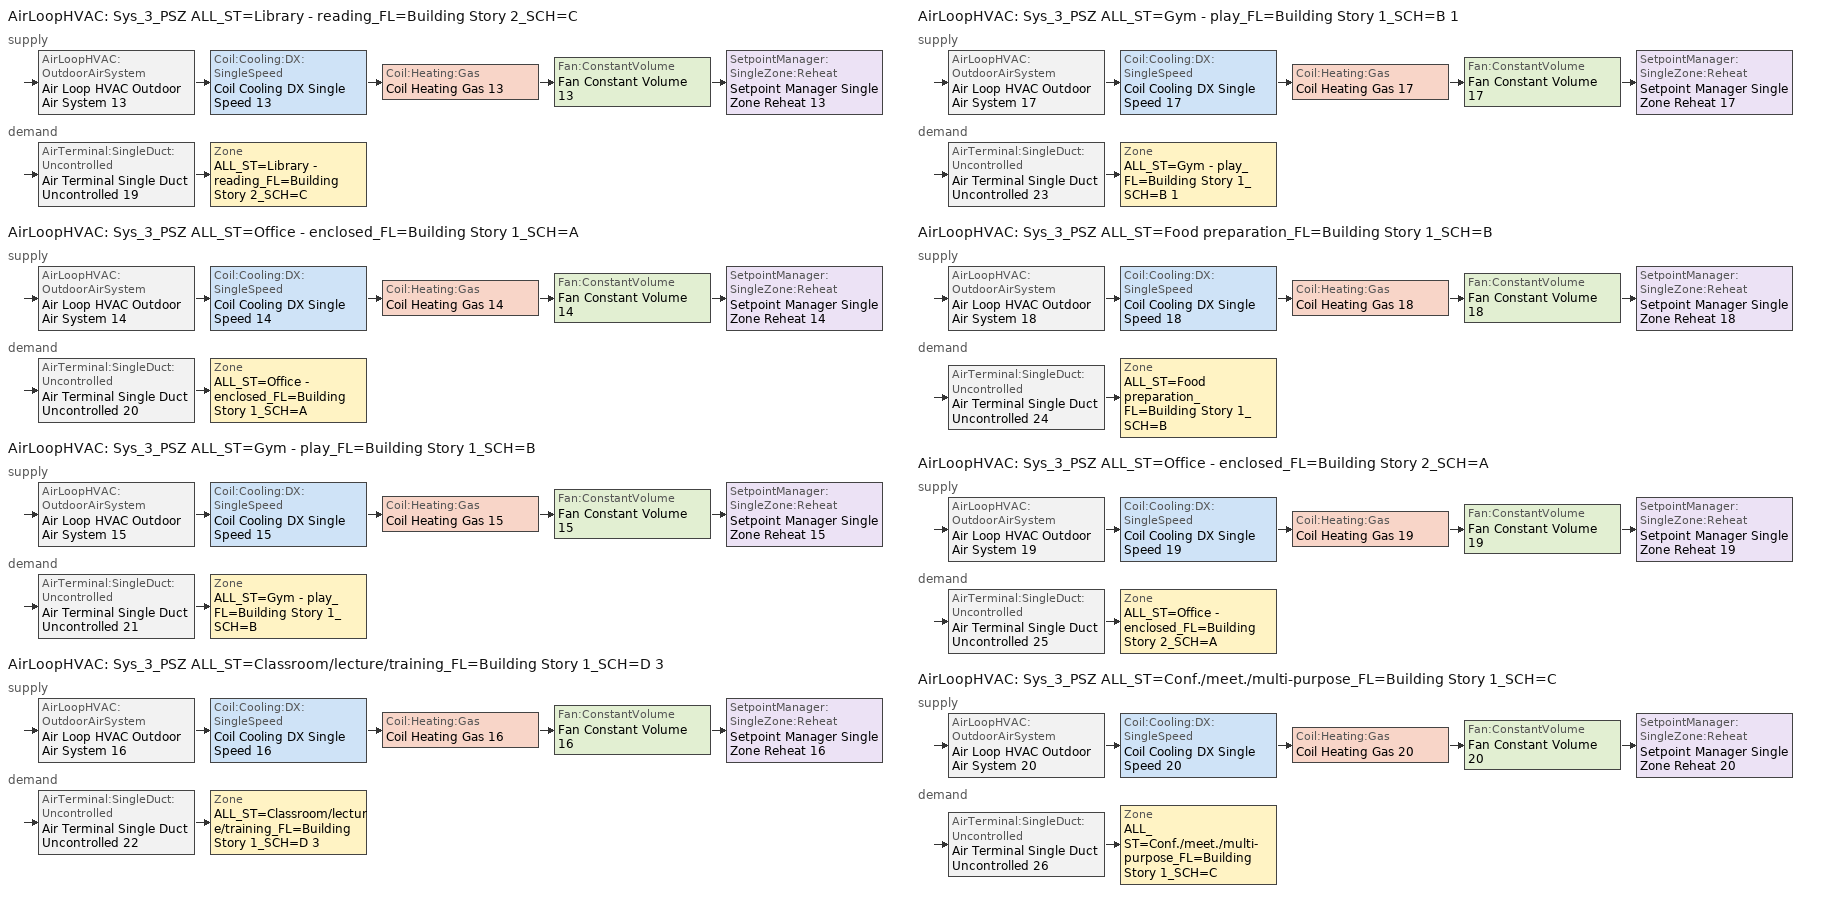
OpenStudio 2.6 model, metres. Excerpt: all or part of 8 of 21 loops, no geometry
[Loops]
AirLoopHVAC 'Sys_3_PSZ ALL_ST=Library - reading_FL=Building Story 2_SCH=C'
 supply: AirLoopHVAC:OutdoorAirSystem 'Air Loop HVAC Outdoor Air System 13' > Coil:Cooling:DX:SingleSpeed 'Coil Cooling DX Single Speed 13' > Coil:Heating:Gas 'Coil Heating Gas 13' > Fan:ConstantVolume 'Fan Constant Volume 13' > SetpointManager:SingleZone:Reheat 'Setpoint Manager Single Zone Reheat 13'
 demand: AirTerminal:SingleDuct:Uncontrolled 'Air Terminal Single Duct Uncontrolled 19' > Zone 'ALL_ST=Library - reading_FL=Building Story 2_SCH=C'
AirLoopHVAC 'Sys_3_PSZ ALL_ST=Office - enclosed_FL=Building Story 1_SCH=A'
 supply: AirLoopHVAC:OutdoorAirSystem 'Air Loop HVAC Outdoor Air System 14' > Coil:Cooling:DX:SingleSpeed 'Coil Cooling DX Single Speed 14' > Coil:Heating:Gas 'Coil Heating Gas 14' > Fan:ConstantVolume 'Fan Constant Volume 14' > SetpointManager:SingleZone:Reheat 'Setpoint Manager Single Zone Reheat 14'
 demand: AirTerminal:SingleDuct:Uncontrolled 'Air Terminal Single Duct Uncontrolled 20' > Zone 'ALL_ST=Office - enclosed_FL=Building Story 1_SCH=A'
AirLoopHVAC 'Sys_3_PSZ ALL_ST=Gym - play_FL=Building Story 1_SCH=B'
 supply: AirLoopHVAC:OutdoorAirSystem 'Air Loop HVAC Outdoor Air System 15' > Coil:Cooling:DX:SingleSpeed 'Coil Cooling DX Single Speed 15' > Coil:Heating:Gas 'Coil Heating Gas 15' > Fan:ConstantVolume 'Fan Constant Volume 15' > SetpointManager:SingleZone:Reheat 'Setpoint Manager Single Zone Reheat 15'
 demand: AirTerminal:SingleDuct:Uncontrolled 'Air Terminal Single Duct Uncontrolled 21' > Zone 'ALL_ST=Gym - play_FL=Building Story 1_SCH=B'
AirLoopHVAC 'Sys_3_PSZ ALL_ST=Classroom/lecture/training_FL=Building Story 1_SCH=D 3'
 supply: AirLoopHVAC:OutdoorAirSystem 'Air Loop HVAC Outdoor Air System 16' > Coil:Cooling:DX:SingleSpeed 'Coil Cooling DX Single Speed 16' > Coil:Heating:Gas 'Coil Heating Gas 16' > Fan:ConstantVolume 'Fan Constant Volume 16' > SetpointManager:SingleZone:Reheat 'Setpoint Manager Single Zone Reheat 16'
 demand: AirTerminal:SingleDuct:Uncontrolled 'Air Terminal Single Duct Uncontrolled 22' > Zone 'ALL_ST=Classroom/lecture/training_FL=Building Story 1_SCH=D 3'
AirLoopHVAC 'Sys_3_PSZ ALL_ST=Gym - play_FL=Building Story 1_SCH=B 1'
 supply: AirLoopHVAC:OutdoorAirSystem 'Air Loop HVAC Outdoor Air System 17' > Coil:Cooling:DX:SingleSpeed 'Coil Cooling DX Single Speed 17' > Coil:Heating:Gas 'Coil Heating Gas 17' > Fan:ConstantVolume 'Fan Constant Volume 17' > SetpointManager:SingleZone:Reheat 'Setpoint Manager Single Zone Reheat 17'
 demand: AirTerminal:SingleDuct:Uncontrolled 'Air Terminal Single Duct Uncontrolled 23' > Zone 'ALL_ST=Gym - play_FL=Building Story 1_SCH=B 1'
AirLoopHVAC 'Sys_3_PSZ ALL_ST=Food preparation_FL=Building Story 1_SCH=B'
 supply: AirLoopHVAC:OutdoorAirSystem 'Air Loop HVAC Outdoor Air System 18' > Coil:Cooling:DX:SingleSpeed 'Coil Cooling DX Single Speed 18' > Coil:Heating:Gas 'Coil Heating Gas 18' > Fan:ConstantVolume 'Fan Constant Volume 18' > SetpointManager:SingleZone:Reheat 'Setpoint Manager Single Zone Reheat 18'
 demand: AirTerminal:SingleDuct:Uncontrolled 'Air Terminal Single Duct Uncontrolled 24' > Zone 'ALL_ST=Food preparation_FL=Building Story 1_SCH=B'
AirLoopHVAC 'Sys_3_PSZ ALL_ST=Office - enclosed_FL=Building Story 2_SCH=A'
 supply: AirLoopHVAC:OutdoorAirSystem 'Air Loop HVAC Outdoor Air System 19' > Coil:Cooling:DX:SingleSpeed 'Coil Cooling DX Single Speed 19' > Coil:Heating:Gas 'Coil Heating Gas 19' > Fan:ConstantVolume 'Fan Constant Volume 19' > SetpointManager:SingleZone:Reheat 'Setpoint Manager Single Zone Reheat 19'
 demand: AirTerminal:SingleDuct:Uncontrolled 'Air Terminal Single Duct Uncontrolled 25' > Zone 'ALL_ST=Office - enclosed_FL=Building Story 2_SCH=A'
AirLoopHVAC 'Sys_3_PSZ ALL_ST=Conf./meet./multi-purpose_FL=Building Story 1_SCH=C'
 supply: AirLoopHVAC:OutdoorAirSystem 'Air Loop HVAC Outdoor Air System 20' > Coil:Cooling:DX:SingleSpeed 'Coil Cooling DX Single Speed 20' > Coil:Heating:Gas 'Coil Heating Gas 20' > Fan:ConstantVolume 'Fan Constant Volume 20' > SetpointManager:SingleZone:Reheat 'Setpoint Manager Single Zone Reheat 20'
 demand: AirTerminal:SingleDuct:Uncontrolled 'Air Terminal Single Duct Uncontrolled 26' > Zone 'ALL_ST=Conf./meet./multi-purpose_FL=Building Story 1_SCH=C'
[Sizing:Zone] Zone Cooling Design Supply Air Temperature Input Method=SupplyAirTemperature; Zone Cooling Design Supply Air Temperature {C}=13; Zone Cooling Design Supply Air Temperature Difference {deltaC}=11.11; Zone Heating Design Supply Air Temperature Input Method=SupplyAirTemperature; Zone Heating Design Supply Air Temperature {C}=43; Zone Heating Design Supply Air Temperature Difference {deltaC}=11.11; Zone Cooling Design Supply Air Humidity Ratio {kg-H2O/kg-air}=0.0085; Zone Heating Design Supply Air Humidity Ratio {kg-H2O/kg-air}=0.008; Zone Heating Sizing Factor=1.3; Zone Cooling Sizing Factor=1.1; Cooling Design Air Flow Method=DesignDay; Heating Design Air Flow Method=DesignDay; Account for Dedicated Outdoor Air System=No; Dedicated Outdoor Air System Control Strategy=NeutralSupplyAir; Dedicated Outdoor Air Low Setpoint Temperature for Design {C}=autosize; Dedicated Outdoor Air High Setpoint Temperature for Design {C}=autosize
ALL_ST=Library - reading_FL=Building Story 2_SCH=C; ALL_ST=Office - enclosed_FL=Building Story 1_SCH=A; ALL_ST=Gym - play_FL=Building Story 1_SCH=B; ALL_ST=Classroom/lecture/training_FL=Building Story 1_SCH=D 3; ALL_ST=Gym - play_FL=Building Story 1_SCH=B 1; ALL_ST=Food preparation_FL=Building Story 1_SCH=B; ALL_ST=Office - enclosed_FL=Building Story 2_SCH=A; ALL_ST=Conf./meet./multi-purpose_FL=Building Story 1_SCH=C
[Zone equipment]
ALL_ST=Library - reading_FL=Building Story 2_SCH=C: Air Terminal Single Duct Uncontrolled 19, Zone HVAC Baseboard Convective Water 19
ALL_ST=Office - enclosed_FL=Building Story 1_SCH=A: Air Terminal Single Duct Uncontrolled 20, Zone HVAC Baseboard Convective Water 20
ALL_ST=Gym - play_FL=Building Story 1_SCH=B: Air Terminal Single Duct Uncontrolled 21, Zone HVAC Baseboard Convective Water 21
ALL_ST=Classroom/lecture/training_FL=Building Story 1_SCH=D 3: Air Terminal Single Duct Uncontrolled 22, Zone HVAC Baseboard Convective Water 22
ALL_ST=Gym - play_FL=Building Story 1_SCH=B 1: Air Terminal Single Duct Uncontrolled 23, Zone HVAC Baseboard Convective Water 23
ALL_ST=Food preparation_FL=Building Story 1_SCH=B: Air Terminal Single Duct Uncontrolled 24, Zone HVAC Baseboard Convective Water 24
ALL_ST=Office - enclosed_FL=Building Story 2_SCH=A: Air Terminal Single Duct Uncontrolled 25, Zone HVAC Baseboard Convective Water 25
ALL_ST=Conf./meet./multi-purpose_FL=Building Story 1_SCH=C: Air Terminal Single Duct Uncontrolled 26, Zone HVAC Baseboard Convective Water 26
[AirLoopHVAC] Availability Schedule=Always On Discrete; Design Supply Air Flow Rate {m3/s}=AutoSize
Sys_3_PSZ ALL_ST=Library - reading_FL=Building Story 2_SCH=C; Sys_3_PSZ ALL_ST=Office - enclosed_FL=Building Story 1_SCH=A; Sys_3_PSZ ALL_ST=Gym - play_FL=Building Story 1_SCH=B; Sys_3_PSZ ALL_ST=Classroom/lecture/training_FL=Building Story 1_SCH=D 3; Sys_3_PSZ ALL_ST=Gym - play_FL=Building Story 1_SCH=B 1; Sys_3_PSZ ALL_ST=Food preparation_FL=Building Story 1_SCH=B; Sys_3_PSZ ALL_ST=Office - enclosed_FL=Building Story 2_SCH=A; Sys_3_PSZ ALL_ST=Conf./meet./multi-purpose_FL=Building Story 1_SCH=C
[Sizing:System] Type of Load to Size On=Sensible; Design Outdoor Air Flow Rate {m3/s}=Autosize; Minimum System Air Flow Ratio=1; Preheat Design Temperature {C}=7; Preheat Design Humidity Ratio {kg-H2O/kg-Air}=0.008; Precool Design Temperature {C}=13; Precool Design Humidity Ratio {kg-H2O/kg-Air}=0.008; Central Cooling Design Supply Air Temperature {C}=13; Central Heating Design Supply Air Temperature {C}=43; Sizing Option=NonCoincident; 100% Outdoor Air in Cooling=No; 100% Outdoor Air in Heating=No; Central Cooling Design Supply Air Humidity Ratio {kg-H2O/kg-Air}=0.0085; Central Heating Design Supply Air Humidity Ratio {kg-H2O/kg-Air}=0.008; Cooling Design Air Flow Method=DesignDay; Cooling Design Air Flow Rate {m3/s}=0; Heating Design Air Flow Method=DesignDay; Heating Design Air Flow Rate {m3/s}=0; System Outdoor Air Method=ZoneSum; Zone Maximum Outdoor Air Fraction=1; Cooling Supply Air Flow Rate Per Floor Area {m3/s-m2}=0.00996765; Cooling Fraction of Autosized Cooling Supply Air Flow Rate=1; Cooling Supply Air Flow Rate Per Unit Cooling Capacity {m3/s-W}=3.94755e-05; Heating Supply Air Flow Rate Per Floor Area {m3/s-m2}=0.00996765; Heating Fraction of Autosized Heating Supply Air Flow Rate=1; Heating Fraction of Autosized Cooling Supply Air Flow Rate=1; Heating Supply Air Flow Rate Per Unit Heating Capacity {m3/s-W}=3.15882e-05; Cooling Design Capacity Method=CoolingDesignCapacity; Cooling Design Capacity {W}=autosize; Cooling Design Capacity Per Floor Area {W/m2}=234.7; Fraction of Autosized Cooling Design Capacity=1; Heating Design Capacity Method=HeatingDesignCapacity; Heating Design Capacity {W}=autosize; Heating Design Capacity Per Floor Area {W/m2}=157; Fraction of Autosized Heating Design Capacity=1; Central Cooling Capacity Control Method=OnOff
Sys_3_PSZ ALL_ST=Library - reading_FL=Building Story 2_SCH=C; Sys_3_PSZ ALL_ST=Office - enclosed_FL=Building Story 1_SCH=A; Sys_3_PSZ ALL_ST=Gym - play_FL=Building Story 1_SCH=B; Sys_3_PSZ ALL_ST=Classroom/lecture/training_FL=Building Story 1_SCH=D 3; Sys_3_PSZ ALL_ST=Gym - play_FL=Building Story 1_SCH=B 1; Sys_3_PSZ ALL_ST=Food preparation_FL=Building Story 1_SCH=B; Sys_3_PSZ ALL_ST=Office - enclosed_FL=Building Story 2_SCH=A; Sys_3_PSZ ALL_ST=Conf./meet./multi-purpose_FL=Building Story 1_SCH=C
[Fan:ConstantVolume] Availability Schedule=Always On Discrete; Maximum Flow Rate {m3/s}=AutoSize
Fan Constant Volume 13; Fan Constant Volume 14; Fan Constant Volume 15; Fan Constant Volume 16; Fan Constant Volume 17; Fan Constant Volume 18; Fan Constant Volume 19; Fan Constant Volume 20
[Coil:Heating:Gas] Availability Schedule=Always On Discrete; Gas Burner Efficiency=0.8; Nominal Capacity {W}=AutoSize; Parasitic Electric Load {W}=0; Parasitic Gas Load {W}=0
Coil Heating Gas 13; Coil Heating Gas 14; Coil Heating Gas 15; Coil Heating Gas 16; Coil Heating Gas 17; Coil Heating Gas 18; Coil Heating Gas 19; Coil Heating Gas 20
[Coil:Cooling:DX:SingleSpeed] Availability Schedule=Always On Discrete; Rated Total Cooling Capacity {W}=autosize; Rated Sensible Heat Ratio=autosize; Rated COP {W/W}=3; Rated Air Flow Rate {m3/s}=autosize; Rated Evaporator Fan Power Per Volume Flow Rate {W/(m3/s)}=773.3; Condenser Type=AirCooled; Evaporative Condenser Effectiveness=0; Evaporative Condenser Air Flow Rate {m3/s}=Autosize; Evaporative Condenser Pump Rated Power Consumption {W}=Autosize; Crankcase Heater Capacity {W}=0; Maximum Outdoor Dry-Bulb Temperature for Crankcase Heater Operation {C}=0; Basin Heater Capacity {W/K}=0; Basin Heater Setpoint Temperature {C}=10
Name | Total Cooling Capacity Function of Temperature Curve | Total Cooling Capacity Function of Flow Fraction Curve | Energy Input Ratio Function of Temperature Curve | Energy Input Ratio Function of Flow Fraction Curve | Part Load Fraction Correlation Curve
Coil Cooling DX Single Speed 13 | Curve Biquadratic 25 | Curve Quadratic 35 | Curve Biquadratic 26 | Curve Quadratic 36 | Curve Quadratic 37
Coil Cooling DX Single Speed 14 | Curve Biquadratic 27 | Curve Quadratic 38 | Curve Biquadratic 28 | Curve Quadratic 39 | Curve Quadratic 40
Coil Cooling DX Single Speed 15 | Curve Biquadratic 29 | Curve Quadratic 41 | Curve Biquadratic 30 | Curve Quadratic 42 | Curve Quadratic 43
Coil Cooling DX Single Speed 16 | Curve Biquadratic 31 | Curve Quadratic 44 | Curve Biquadratic 32 | Curve Quadratic 45 | Curve Quadratic 46
Coil Cooling DX Single Speed 17 | Curve Biquadratic 33 | Curve Quadratic 47 | Curve Biquadratic 34 | Curve Quadratic 48 | Curve Quadratic 49
Coil Cooling DX Single Speed 18 | Curve Biquadratic 35 | Curve Quadratic 50 | Curve Biquadratic 36 | Curve Quadratic 51 | Curve Quadratic 52
Coil Cooling DX Single Speed 19 | Curve Biquadratic 37 | Curve Quadratic 53 | Curve Biquadratic 38 | Curve Quadratic 54 | Curve Quadratic 55
Coil Cooling DX Single Speed 20 | Curve Biquadratic 39 | Curve Quadratic 56 | Curve Biquadratic 40 | Curve Quadratic 57 | Curve Quadratic 58
[Controller:OutdoorAir] Minimum Outdoor Air Flow Rate {m3/s}=autosize; Maximum Outdoor Air Flow Rate {m3/s}=Autosize; Economizer Control Type=NoEconomizer; Economizer Control Action Type=ModulateFlow; Economizer Maximum Limit Dry-Bulb Temperature {C}=28; Economizer Maximum Limit Enthalpy {J/kg}=64000; Economizer Minimum Limit Dry-Bulb Temperature {C}=-100; Lockout Type=NoLockout; Minimum Limit Type=FixedMinimum; High Humidity Control=No; Heat Recovery Bypass Control Type=BypassWhenWithinEconomizerLimits
Name | Controller Mechanical Ventilation
Controller Outdoor Air 13 | Controller Mechanical Ventilation 13
Controller Outdoor Air 14 | Controller Mechanical Ventilation 14
Controller Outdoor Air 15 | Controller Mechanical Ventilation 15
Controller Outdoor Air 16 | Controller Mechanical Ventilation 16
Controller Outdoor Air 17 | Controller Mechanical Ventilation 17
Controller Outdoor Air 18 | Controller Mechanical Ventilation 18
Controller Outdoor Air 19 | Controller Mechanical Ventilation 19
Controller Outdoor Air 20 | Controller Mechanical Ventilation 20
[Controller:MechanicalVentilation] Availability Schedule=Always On Discrete; System Outdoor Air Method=ZoneSum
Controller Mechanical Ventilation 13; Controller Mechanical Ventilation 14; Controller Mechanical Ventilation 15; Controller Mechanical Ventilation 16; Controller Mechanical Ventilation 17; Controller Mechanical Ventilation 18; Controller Mechanical Ventilation 19; Controller Mechanical Ventilation 20
[AirLoopHVAC:OutdoorAirSystem]
Name | Controller
Air Loop HVAC Outdoor Air System 13 | Controller Outdoor Air 13
Air Loop HVAC Outdoor Air System 14 | Controller Outdoor Air 14
Air Loop HVAC Outdoor Air System 15 | Controller Outdoor Air 15
Air Loop HVAC Outdoor Air System 16 | Controller Outdoor Air 16
Air Loop HVAC Outdoor Air System 17 | Controller Outdoor Air 17
Air Loop HVAC Outdoor Air System 18 | Controller Outdoor Air 18
Air Loop HVAC Outdoor Air System 19 | Controller Outdoor Air 19
Air Loop HVAC Outdoor Air System 20 | Controller Outdoor Air 20
[SetpointManager:SingleZone:Reheat] Minimum Supply Air Temperature {C}=13; Maximum Supply Air Temperature {C}=43
Name | Control Zone
Setpoint Manager Single Zone Reheat 13 | ALL_ST=Library - reading_FL=Building Story 2_SCH=C
Setpoint Manager Single Zone Reheat 14 | ALL_ST=Office - enclosed_FL=Building Story 1_SCH=A
Setpoint Manager Single Zone Reheat 15 | ALL_ST=Gym - play_FL=Building Story 1_SCH=B
Setpoint Manager Single Zone Reheat 16 | ALL_ST=Classroom/lecture/training_FL=Building Story 1_SCH=D 3
Setpoint Manager Single Zone Reheat 17 | ALL_ST=Gym - play_FL=Building Story 1_SCH=B 1
Setpoint Manager Single Zone Reheat 18 | ALL_ST=Food preparation_FL=Building Story 1_SCH=B
Setpoint Manager Single Zone Reheat 19 | ALL_ST=Office - enclosed_FL=Building Story 2_SCH=A
Setpoint Manager Single Zone Reheat 20 | ALL_ST=Conf./meet./multi-purpose_FL=Building Story 1_SCH=C
[AirTerminal:SingleDuct:Uncontrolled] Availability Schedule=Always On Discrete; Maximum Air Flow Rate {m3/s}=AutoSize
Air Terminal Single Duct Uncontrolled 19; Air Terminal Single Duct Uncontrolled 20; Air Terminal Single Duct Uncontrolled 21; Air Terminal Single Duct Uncontrolled 22; Air Terminal Single Duct Uncontrolled 23; Air Terminal Single Duct Uncontrolled 24; Air Terminal Single Duct Uncontrolled 25; Air Terminal Single Duct Uncontrolled 26
[Schedule:Constant]
Always On Discrete: Value=1
[Curve:Biquadratic] Minimum Value of x=17; Maximum Value of x=22; Minimum Value of y=13; Maximum Value of y=46
Name | Coefficient1 Constant | Coefficient2 x | Coefficient3 x**2 | Coefficient4 y | Coefficient5 y**2 | Coefficient6 x*y
Curve Biquadratic 25; Curve Biquadratic 27; Curve Biquadratic 29; Curve Biquadratic 31; Curve Biquadratic 33; Curve Biquadratic 35; Curve Biquadratic 37; Curve Biquadratic 39 | 0.942588 | 0.00954335 | 0.00068377 | -0.0110427 | 5.249e-06 | -9.72e-06
Curve Biquadratic 26; Curve Biquadratic 28; Curve Biquadratic 30; Curve Biquadratic 32; Curve Biquadratic 34; Curve Biquadratic 36; Curve Biquadratic 38; Curve Biquadratic 40 | 0.342414 | 0.034885 | -0.0006237 | 0.00497722 | 0.000437951 | -0.000728028
[Curve:Quadratic]
Name | Coefficient1 Constant | Coefficient2 x | Coefficient3 x**2 | Minimum Value of x | Maximum Value of x
Curve Quadratic 35; Curve Quadratic 38; Curve Quadratic 41; Curve Quadratic 44; Curve Quadratic 47; Curve Quadratic 50; Curve Quadratic 53; Curve Quadratic 56 | 0.8 | 0.2 | 0 | 0.5 | 1.5
Curve Quadratic 36; Curve Quadratic 39; Curve Quadratic 42; Curve Quadratic 45; Curve Quadratic 48; Curve Quadratic 51; Curve Quadratic 54; Curve Quadratic 57 | 1.1552 | -0.1808 | 0.0256 | 0.5 | 1.5
Curve Quadratic 37; Curve Quadratic 40; Curve Quadratic 43; Curve Quadratic 46; Curve Quadratic 49; Curve Quadratic 52; Curve Quadratic 55; Curve Quadratic 58 | 0.85 | 0.15 | 0 | 0 | 1
